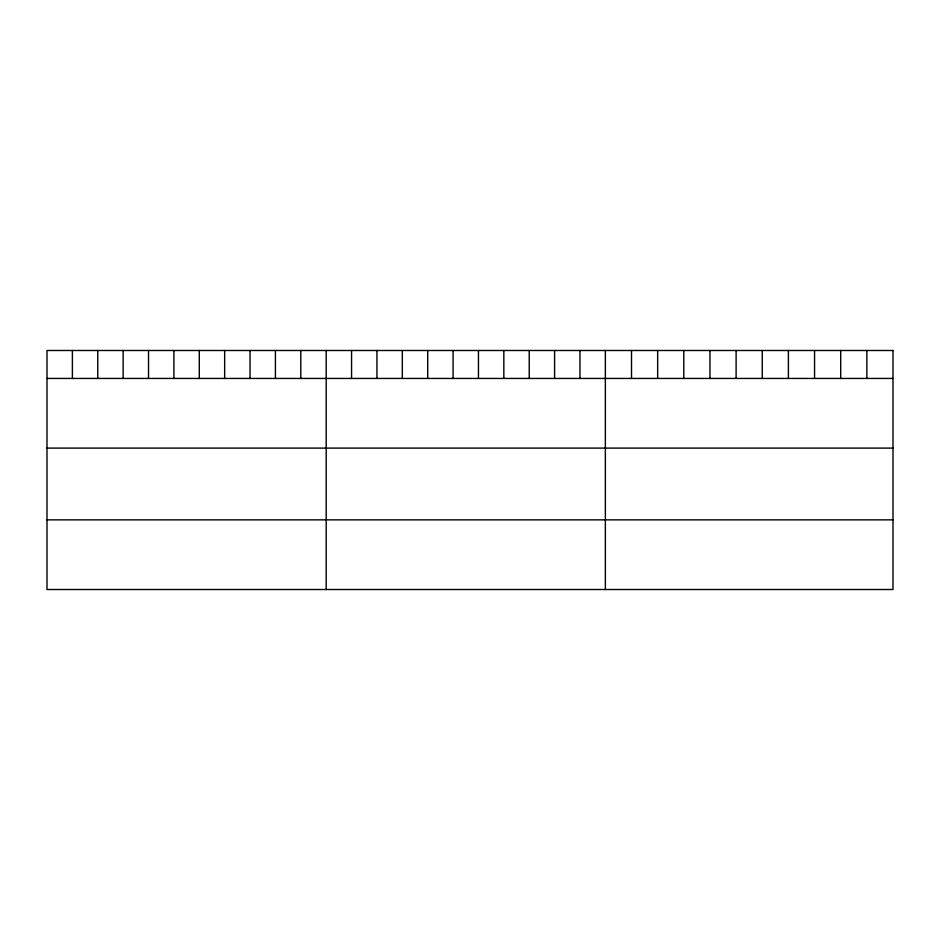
<?xml version="1.0" encoding="UTF-8"?>
<svg xmlns="http://www.w3.org/2000/svg" width="940" height="940" viewBox="0 0 940 940"><rect width="100%" height="100%" fill="white"/><g stroke="black" fill="none" stroke-linecap="round" stroke-linejoin="round"><path stroke-width="1.41" d="M47 378.444L893 378.444M47 448.098L893 448.098M47 519.855L893 519.855M866.856 350.491L866.856 378.444M840.701 350.491L840.701 378.444M814.557 350.491L814.557 378.444M788.402 350.491L788.402 378.444M762.258 350.491L762.258 378.444M736.102 350.491L736.102 378.444M709.959 350.491L709.959 378.444M683.803 350.491L683.803 378.444M657.659 350.491L657.659 378.444M631.504 350.491L631.504 378.444M605.36 350.491L605.36 589.509M579.98 350.491L579.98 378.444M554.6 350.491L554.6 378.444M529.22 350.491L529.22 378.444M503.84 350.491L503.84 378.444M478.46 350.491L478.46 378.444M453.08 350.491L453.08 378.444M427.7 350.491L427.7 378.444M402.32 350.491L402.32 378.444M376.94 350.491L376.94 378.444M351.56 350.491L351.56 378.444M326.18 350.491L326.18 589.509M300.8 350.491L300.8 378.444M275.42 350.491L275.42 378.444M250.04 350.491L250.04 378.444M224.66 350.491L224.66 378.444M199.28 350.491L199.28 378.444M173.9 350.491L173.9 378.444M148.52 350.491L148.52 378.444M123.14 350.491L123.14 378.444M97.76 350.491L97.76 378.444M72.38 350.491L72.38 378.444M893 350.491L47 350.491L47 589.509L893 589.509L893 350.491"/></g></svg>
